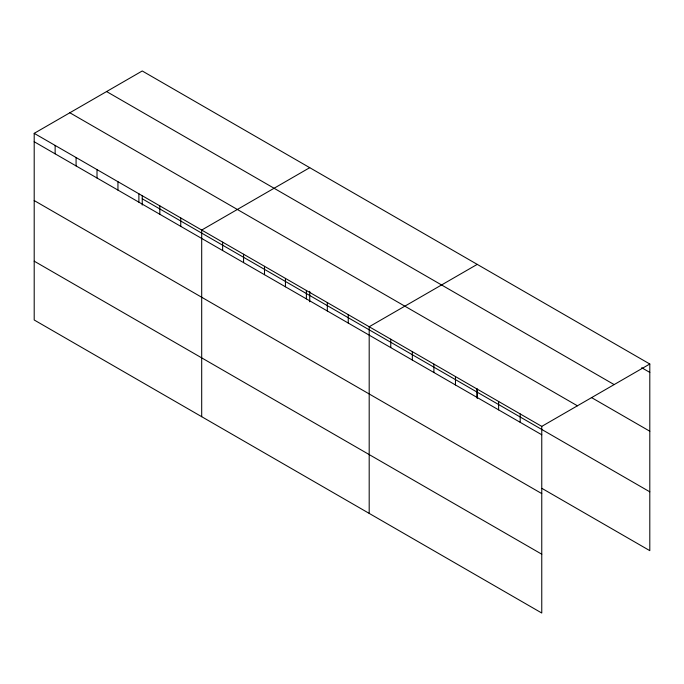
<?xml version="1.0" encoding="UTF-8"?>
<svg xmlns="http://www.w3.org/2000/svg" width="684" height="684" viewBox="0 0 684 684"><rect width="100%" height="100%" fill="white"/><g stroke="black" fill="none" stroke-linecap="round" stroke-linejoin="round"><path stroke-width="1.03" d="M34.2 133.346L541.762 426.388L541.762 613.026L34.2 319.992L34.2 133.346L142.238 70.974L649.8 364.008L649.8 550.654L541.942 488.385M309.732 167.674L201.695 230.055L201.695 416.693M477.227 264.375L369.189 326.755L369.189 513.393M541.762 426.388L649.8 364.008M641.712 367.727L649.8 372.404M106.584 91.553L614.146 384.596M591.378 397.498L649.8 431.228M69.853 112.766L577.416 405.8M142.238 198.787L649.8 491.83M34.2 141.742L541.762 434.776M34.2 200.557L541.762 493.6M34.2 261.168L541.762 554.202M520.191 413.931L520.191 422.319M498.619 401.482L498.619 409.87M477.227 389.059L477.227 398.498M477.047 389.025L477.047 397.413M455.476 376.568L455.476 384.964M433.904 364.119L433.904 372.506M412.332 351.661L412.332 360.049M390.761 339.204L390.761 347.6M348.25 314.666L348.25 323.053M327.32 302.576L327.32 310.964M309.732 291.316L309.732 301.798M306.381 290.486L306.381 298.882M285.442 278.405L285.442 286.793M264.503 266.315L264.503 274.703M243.572 254.226L243.572 262.613M222.633 242.136L222.633 250.532M180.756 217.965L180.756 226.353M159.825 205.875L159.825 214.263M142.238 195.658L142.238 205.089M138.886 193.786L138.886 202.173M117.947 181.696L117.947 190.092M97.008 169.615L97.008 178.002M76.078 157.525L76.078 165.913M55.139 145.435L55.139 153.823"/></g></svg>
